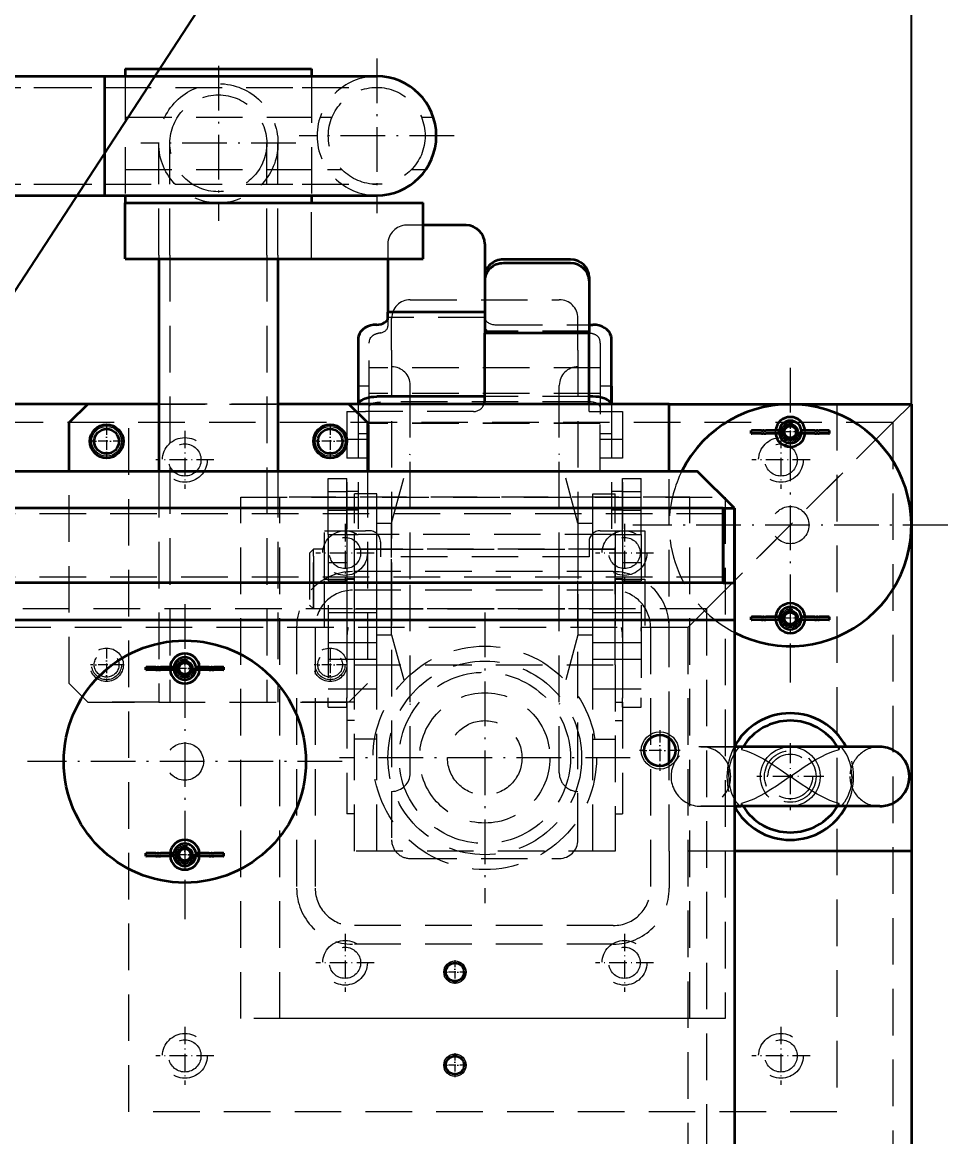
# Model space of a CAD drawing. Header units: millimetres. Extents: x -10155 to 20189, y -25550 to -22580.
# Drawn here: x -8854.9 to -8606.5, y -23216.7 to -22917.5 of the extents above; entities that cross this region are included whole.
import ezdxf

# ---------------------------------------------------------------- set-up
doc = ezdxf.new("R2010")
doc.units = ezdxf.units.MM
for name, pattern in [('CENTER-HOKUTO', [23, 20, -1, 1, -1]), ('DASHDOT', [18.5, 12, -3, 0.5, -3]), ('DASHSPACE', [30, 12, -18]), ('HIDDEN-HOKUTO', [3.8, 2.5, -1.3])]:
    doc.linetypes.add(name, pattern=pattern)
doc.layers.add('AM_7', color=2, linetype='CENTER-HOKUTO', lineweight=30)
doc.layers.add('AM_HID', color=1, linetype='HIDDEN-HOKUTO', lineweight=25)
doc.layers.add('word_dim', color=253, linetype='Continuous')
doc.styles.get("Standard").update_dxf_attribs({"font": 'romans.shx', "bigfont": 'bigfont.shx'})
doc.dimstyles.new('RS-1-5', dxfattribs={"dimscale": 5, "dimtxt": 3.5, "dimasz": 3, "dimexe": 1, "dimexo": 0, "dimgap": 1, "dimtad": 3, "dimdsep": 46, "dimtxsty": 'Standard', "dimblk1": 'OPEN', "dimblk2": 'OPEN', "dimsah": 1, "dimcen": 0, "dimclrd": 256, "dimclre": 256, "dimclrt": 3, "dimadec": 0, "dimazin": 0, "dimtfac": 1, "dimtmove": 0, "dimatfit": 3, "dimldrblk": 'OPEN', "dimfxl": 0, "dimtolj": 1, "dimtzin": 0, "dimarcsym": 0})

# ---------------------------------------------------------------- blocks, each defined once
blk = doc.blocks.new('_Open')
at = {"color": 0, "lineweight": -2}
for p, q in [((-1, 0.1667), (0, 0)), ((-1, -0.1667), (0, 0)), ((0, 0), (-1, 0))]:
    blk.add_line(p, q, dxfattribs=at)
blk = doc.blocks.new('*D754')
at = {"layer": 'DEFPOINTS', "color": 0, "ltscale": 2}
for p in [(-8616.25, -22750.69), (-9696.25, -23547.81), (-8616.25, -23589.18)]:
    blk.add_point(p, dxfattribs=at)
at = {"layer": 'word_dim', "lineweight": -2, "ltscale": 2}
for p, q in [((-9696.25, -23547.81), (-9696.25, -22745.69)), ((-8616.25, -23589.18), (-8616.25, -22745.69)), ((-9681.25, -22750.69), (-8631.25, -22750.69))]:
    blk.add_line(p, q, dxfattribs=at)
at = {"layer": 'word_dim', "lineweight": -2, "ltscale": 2, "xscale": 15, "yscale": 15, "zscale": 15, "rotation": 180}
blk.add_blockref('_Open', (-9696.25, -22750.69), dxfattribs=at)
at = {"layer": 'word_dim', "lineweight": -2, "ltscale": 2, "xscale": 15, "yscale": 15, "zscale": 15}
blk.add_blockref('_Open', (-8616.25, -22750.69), dxfattribs=at)
at = {"layer": 'word_dim', "color": 3, "ltscale": 2, "insert": (-9156.25, -22736.94), "char_height": 17.5, "attachment_point": 5}
blk.add_mtext('\\A1;1080', dxfattribs=at)
blk = doc.blocks.new('aa1')
for p, q in [((0, 0), (-1, 0)), ((-0.4, 0.0667), (0, 0)), ((-0.4, -0.0667), (0, 0))]:
    blk.add_line(p, q)
blk = doc.blocks.new('aa2')
blk.add_circle((0, 0), 1)
blk = doc.blocks.new('*D768')
at = {"layer": 'DEFPOINTS', "color": 0, "linetype": 'Continuous', "ltscale": 2}
for p in [(-8745.48, -22818.67), (-8745.48, -22818.67), (-8946.47, -23127.17)]:
    blk.add_point(p, dxfattribs=at)
at = {"layer": 'word_dim', "linetype": 'Continuous', "lineweight": -2, "ltscale": 2}
blk.add_line((-8926, -23095.75), (-8765.95, -22850.09), dxfattribs=at)
at = {"layer": 'word_dim', "linetype": 'Continuous', "lineweight": -2, "ltscale": 2, "xscale": 37.5, "yscale": 37.5, "zscale": 37.5}
for name, p, rotation in [('aa2', (-8745.48, -22818.67), 56.91535859627189), ('aa1', (-8946.47, -23127.17), 236.9153585962719)]:
    blk.add_blockref(name, p, dxfattribs=dict(at, rotation=rotation))
at = {"layer": 'word_dim', "color": 3, "linetype": 'Continuous', "ltscale": 2, "insert": (-8845.98, -22972.92), "char_height": 0.000005, "attachment_point": 5, "rotation": 56.9154}
blk.add_mtext('\\A1;368.2', dxfattribs=at)

msp = doc.modelspace()

# ---------------------------------------------------------------- linework, layer by layer
at = {"color": 7, "lineweight": 35}
for p, q in [((-9532.748, -22932.004), (-8832.748, -22932.004)), ((-9459.748, -22932.004), (-8779.748, -22932.004)), ((-8832.748, -22964.004), (-8832.748, -22932.004)), ((-8827.248, -22930.004), (-8777.248, -22930.004)), ((-8779.748, -22932.004), (-8759.748, -22932.004)), ((-9532.748, -22964.004), (-8832.748, -22964.004)), ((-9459.748, -22964.004), (-8779.748, -22964.004)), ((-8779.748, -22964.004), (-8759.748, -22964.004)), ((-8827.248, -22966.004), (-8747.248, -22966.004)), ((-8827.248, -22981.004), (-8747.248, -22981.004)), ((-8818.248, -22981.004), (-8818.248, -23038.004)), ((-8786.248, -22981.004), (-8786.248, -23038.004)), ((-8730.746, -22995.348), (-8756.746, -22995.348)), ((-8702.746, -23001.004), (-8730.746, -23001.004)), ((-8730.746, -23018.004), (-8759.746, -23018.004)), ((-8837.248, -23020.004), (-8861.248, -23020.004)), ((-8681.248, -23020.004), (-8767.248, -23020.004)), ((-8681.248, -23020.004), (-8648.758, -23020.004)), ((-8648.737, -23020.004), (-8616.248, -23020.004)), ((-8616.248, -23020.004), (-8616.248, -23140.004)), ((-9315.748, -23038.004), (-8673.748, -23038.004)), ((-8666.748, -23048.004), (-9315.748, -23048.004)), ((-8663.748, -23048.004), (-8663.748, -23078.004)), ((-8666.748, -23068.004), (-9315.748, -23068.004)), ((-8663.748, -23078.004), (-9315.748, -23078.004)), ((-8663.748, -23078.004), (-8663.748, -23345.504)), ((-8624.748, -23112.004), (-8663.748, -23112.004)), ((-8624.748, -23128.004), (-8663.748, -23128.004)), ((-8616.248, -23140.004), (-8663.748, -23140.004)), ((-8616.248, -23140.004), (-8616.248, -23725.004))]:
    msp.add_line(p, q, dxfattribs=at)
at = {"color": 7, "lineweight": 35, "ltscale": 0.049997}
for p, q in [((-8827.248, -22930.004), (-8827.248, -22932.004)), ((-8777.248, -22930.004), (-8777.248, -22932.004))]:
    msp.add_line(p, q, dxfattribs=at)
at = {"color": 7, "lineweight": 35, "ltscale": 0.050003}
for p, q in [((-8827.248, -22964.004), (-8827.248, -22966.004)), ((-8777.248, -22964.004), (-8777.248, -22966.004))]:
    msp.add_line(p, q, dxfattribs=at)
at = {"color": 7, "lineweight": 35, "ltscale": 0.375}
for p, q in [((-8827.248, -22981.004), (-8827.248, -22966.004)), ((-8747.248, -22981.004), (-8747.248, -22966.004))]:
    msp.add_line(p, q, dxfattribs=at)
at = {"color": 7, "lineweight": 35, "ltscale": 0.287555}
msp.add_line((-8735.746, -22972.004), (-8747.248, -22972.004), dxfattribs=at)
at = {"color": 7, "lineweight": 35, "ltscale": 0.221594}
msp.add_line((-8730.746, -22977.004), (-8730.746, -22985.868), dxfattribs=at)
at = {"color": 7, "lineweight": 35, "ltscale": 0.358617}
msp.add_line((-8756.746, -22981.004), (-8756.746, -22995.348), dxfattribs=at)
at = {"color": 7, "lineweight": 35, "ltscale": 0.45}
for p, q in [((-8707.746, -22981.184), (-8725.746, -22981.184)), ((-8707.746, -22982.21), (-8725.746, -22982.21)), ((-8730.746, -23019.004), (-8730.746, -23001.004))]:
    msp.add_line(p, q, dxfattribs=at)
at = {"color": 7, "lineweight": 35, "ltscale": 0.025652}
for p, q in [((-8730.746, -22985.882), (-8730.746, -22986.908)), ((-8702.746, -22985.882), (-8702.746, -22986.908))]:
    msp.add_line(p, q, dxfattribs=at)
at = {"color": 7, "lineweight": 35, "ltscale": 0.352383}
for p, q in [((-8730.746, -22986.908), (-8730.746, -23001.004)), ((-8702.746, -22986.908), (-8702.746, -23001.004))]:
    msp.add_line(p, q, dxfattribs=at)
at = {"color": 7, "lineweight": 35, "ltscale": 0.036092}
msp.add_line((-8756.746, -22996.792), (-8756.746, -22995.348), dxfattribs=at)
at = {"color": 7, "lineweight": 35, "ltscale": 0.025}
for p, q in [((-8702.746, -22998.72), (-8701.746, -22998.72)), ((-8701.746, -23018.004), (-8702.746, -23018.004))]:
    msp.add_line(p, q, dxfattribs=at)
at = {"color": 7, "lineweight": 35, "ltscale": 0.434293}
for p, q in [((-8764.746, -23002.632), (-8764.746, -23020.004)), ((-8696.746, -23020.004), (-8696.746, -23002.632))]:
    msp.add_line(p, q, dxfattribs=at)
at = {"color": 7, "lineweight": 35, "ltscale": 0.474998}
msp.add_line((-8702.746, -23020.004), (-8702.746, -23001.004), dxfattribs=at)
at = {"color": 7, "lineweight": 35, "ltscale": 0.118951}
msp.add_line((-8696.746, -23015.246), (-8696.746, -23020.004), dxfattribs=at)
at = {"color": 7, "lineweight": 35, "ltscale": 0.176777}
for p, q in [((-8837.248, -23020.004), (-8842.248, -23025.004)), ((-8767.248, -23020.004), (-8762.248, -23025.004))]:
    msp.add_line(p, q, dxfattribs=at)
at = {"color": 7, "lineweight": 35, "ltscale": 0.475}
for p, q in [((-8818.248, -23020.004), (-8837.248, -23020.004)), ((-8767.248, -23020.004), (-8786.248, -23020.004))]:
    msp.add_line(p, q, dxfattribs=at)
at = {"color": 7, "lineweight": 35, "ltscale": 0.449995}
msp.add_line((-8681.248, -23038.004), (-8681.248, -23020.004), dxfattribs=at)
at = {"color": 7, "lineweight": 35, "ltscale": 0.324995}
for p, q in [((-8842.248, -23038.004), (-8842.248, -23025.004)), ((-8762.248, -23025.004), (-8762.248, -23038.004)), ((-8762.248, -23025.004), (-8762.248, -23038.004))]:
    msp.add_line(p, q, dxfattribs=at)
at = {"color": 7, "lineweight": 35, "ltscale": 0.003857}
for p, q in [((-8659.248, -23027.104), (-8659.093, -23027.104)), ((-8659.248, -23027.904), (-8659.093, -23027.904)), ((-8659.248, -23077.104), (-8659.093, -23077.104)), ((-8659.248, -23077.904), (-8659.093, -23077.904)), ((-8821.748, -23090.604), (-8821.593, -23090.604)), ((-8821.748, -23091.404), (-8821.593, -23091.404)), ((-8821.748, -23140.604), (-8821.593, -23140.604)), ((-8821.748, -23141.404), (-8821.593, -23141.404))]:
    msp.add_line(p, q, dxfattribs=at)
at = {"color": 7, "lineweight": 35, "ltscale": 0.020001}
for p, q in [((-8659.248, -23027.904), (-8659.248, -23027.104)), ((-8651.748, -23027.904), (-8651.748, -23027.104)), ((-8645.748, -23027.904), (-8645.748, -23027.104)), ((-8638.248, -23027.904), (-8638.248, -23027.104)), ((-8659.248, -23077.904), (-8659.248, -23077.104)), ((-8651.748, -23077.904), (-8651.748, -23077.104)), ((-8645.748, -23077.904), (-8645.748, -23077.104)), ((-8638.248, -23077.904), (-8638.248, -23077.104))]:
    msp.add_line(p, q, dxfattribs=at)
at = {"color": 7, "lineweight": 35, "ltscale": 0.064807}
for p, q in [((-8656.501, -23027.104), (-8659.093, -23027.104)), ((-8656.501, -23027.904), (-8659.093, -23027.904)), ((-8656.501, -23077.104), (-8659.093, -23077.104)), ((-8656.501, -23077.904), (-8659.093, -23077.904)), ((-8819.001, -23090.604), (-8821.593, -23090.604)), ((-8819.001, -23091.404), (-8821.593, -23091.404)), ((-8819.001, -23140.604), (-8821.593, -23140.604)), ((-8819.001, -23141.404), (-8821.593, -23141.404))]:
    msp.add_line(p, q, dxfattribs=at)
at = {"color": 7, "lineweight": 35, "ltscale": 0.009705}
for p, q in [((-8656.501, -23027.104), (-8656.113, -23027.104)), ((-8656.501, -23027.904), (-8656.113, -23027.904)), ((-8656.501, -23077.104), (-8656.113, -23077.104)), ((-8656.501, -23077.904), (-8656.113, -23077.904)), ((-8819.001, -23090.604), (-8818.613, -23090.604)), ((-8819.001, -23091.404), (-8818.613, -23091.404)), ((-8819.001, -23140.604), (-8818.613, -23140.604)), ((-8819.001, -23141.404), (-8818.613, -23141.404))]:
    msp.add_line(p, q, dxfattribs=at)
at = {"color": 7, "lineweight": 35, "ltscale": 0.007141}
for p, q in [((-8655.827, -23027.104), (-8656.113, -23027.104)), ((-8641.382, -23027.104), (-8641.668, -23027.104)), ((-8655.827, -23027.904), (-8656.113, -23027.904)), ((-8641.382, -23027.904), (-8641.668, -23027.904)), ((-8655.827, -23077.104), (-8656.113, -23077.104)), ((-8655.827, -23077.904), (-8656.113, -23077.904)), ((-8641.382, -23077.104), (-8641.668, -23077.104)), ((-8641.382, -23077.904), (-8641.668, -23077.904)), ((-8818.327, -23090.604), (-8818.613, -23090.604)), ((-8803.882, -23090.604), (-8804.168, -23090.604)), ((-8818.327, -23091.404), (-8818.613, -23091.404)), ((-8803.882, -23091.404), (-8804.168, -23091.404)), ((-8818.327, -23140.604), (-8818.613, -23140.604)), ((-8818.327, -23141.404), (-8818.613, -23141.404)), ((-8803.882, -23140.604), (-8804.168, -23140.604)), ((-8803.882, -23141.404), (-8804.168, -23141.404))]:
    msp.add_line(p, q, dxfattribs=at)
at = {"color": 7, "lineweight": 35, "ltscale": 0.013342}
for p, q in [((-8655.827, -23027.104), (-8655.293, -23027.104)), ((-8655.827, -23027.904), (-8655.293, -23027.904)), ((-8655.827, -23077.104), (-8655.293, -23077.104)), ((-8655.827, -23077.904), (-8655.293, -23077.904)), ((-8818.327, -23090.604), (-8817.793, -23090.604)), ((-8818.327, -23091.404), (-8817.793, -23091.404)), ((-8818.327, -23140.604), (-8817.793, -23140.604)), ((-8818.327, -23141.404), (-8817.793, -23141.404))]:
    msp.add_line(p, q, dxfattribs=at)
at = {"color": 7, "lineweight": 35, "ltscale": 0.088647}
for p, q in [((-8651.748, -23027.104), (-8655.293, -23027.104)), ((-8651.748, -23027.904), (-8655.293, -23027.904)), ((-8651.748, -23077.104), (-8655.293, -23077.104)), ((-8651.748, -23077.904), (-8655.293, -23077.904)), ((-8814.248, -23090.604), (-8817.793, -23090.604)), ((-8814.248, -23091.404), (-8817.793, -23091.404)), ((-8814.248, -23140.604), (-8817.793, -23140.604)), ((-8814.248, -23141.404), (-8817.793, -23141.404))]:
    msp.add_line(p, q, dxfattribs=at)
at = {"color": 7, "lineweight": 35, "ltscale": 0.000671387}
for p, q in [((-8651.721, -23027.104), (-8651.748, -23027.104)), ((-8645.748, -23027.104), (-8645.774, -23027.104)), ((-8651.721, -23027.904), (-8651.748, -23027.904)), ((-8645.748, -23027.904), (-8645.774, -23027.904)), ((-8651.721, -23077.904), (-8651.748, -23077.904)), ((-8645.748, -23077.104), (-8645.774, -23077.104)), ((-8645.748, -23077.904), (-8645.774, -23077.904)), ((-8814.221, -23090.604), (-8814.248, -23090.604)), ((-8808.248, -23090.604), (-8808.274, -23090.604)), ((-8814.221, -23091.404), (-8814.248, -23091.404)), ((-8808.248, -23091.404), (-8808.274, -23091.404)), ((-8814.221, -23140.604), (-8814.248, -23140.604)), ((-8814.221, -23141.404), (-8814.248, -23141.404)), ((-8808.248, -23140.604), (-8808.274, -23140.604)), ((-8808.248, -23141.404), (-8808.274, -23141.404))]:
    msp.add_line(p, q, dxfattribs=at)
at = {"color": 7, "lineweight": 35, "ltscale": 0.088654}
for p, q in [((-8642.201, -23027.104), (-8645.748, -23027.104)), ((-8642.201, -23027.904), (-8645.748, -23027.904)), ((-8642.201, -23077.104), (-8645.748, -23077.104)), ((-8642.201, -23077.904), (-8645.748, -23077.904)), ((-8804.701, -23090.604), (-8808.248, -23090.604)), ((-8804.701, -23091.404), (-8808.248, -23091.404)), ((-8804.701, -23140.604), (-8808.248, -23140.604)), ((-8804.701, -23141.404), (-8808.248, -23141.404))]:
    msp.add_line(p, q, dxfattribs=at)
at = {"color": 7, "lineweight": 35, "ltscale": 0.013336}
for p, q in [((-8642.201, -23027.104), (-8641.668, -23027.104)), ((-8642.201, -23027.904), (-8641.668, -23027.904)), ((-8642.201, -23077.104), (-8641.668, -23077.104)), ((-8642.201, -23077.904), (-8641.668, -23077.904)), ((-8804.701, -23090.604), (-8804.168, -23090.604)), ((-8804.701, -23091.404), (-8804.168, -23091.404)), ((-8804.701, -23140.604), (-8804.168, -23140.604)), ((-8804.701, -23141.404), (-8804.168, -23141.404))]:
    msp.add_line(p, q, dxfattribs=at)
at = {"color": 7, "lineweight": 35, "ltscale": 0.009717}
for p, q in [((-8641.382, -23027.104), (-8640.994, -23027.104)), ((-8641.382, -23027.904), (-8640.994, -23027.904)), ((-8641.382, -23077.104), (-8640.994, -23077.104)), ((-8641.382, -23077.904), (-8640.994, -23077.904)), ((-8803.882, -23090.604), (-8803.494, -23090.604)), ((-8803.882, -23091.404), (-8803.494, -23091.404)), ((-8803.882, -23140.604), (-8803.494, -23140.604)), ((-8803.882, -23141.404), (-8803.494, -23141.404))]:
    msp.add_line(p, q, dxfattribs=at)
at = {"color": 7, "lineweight": 35, "ltscale": 0.064801}
for p, q in [((-8638.402, -23027.104), (-8640.994, -23027.104)), ((-8638.402, -23027.904), (-8640.994, -23027.904)), ((-8638.402, -23077.104), (-8640.994, -23077.104)), ((-8638.402, -23077.904), (-8640.994, -23077.904)), ((-8800.902, -23090.604), (-8803.494, -23090.604)), ((-8800.902, -23091.404), (-8803.494, -23091.404)), ((-8800.902, -23140.604), (-8803.494, -23140.604)), ((-8800.902, -23141.404), (-8803.494, -23141.404))]:
    msp.add_line(p, q, dxfattribs=at)
at = {"color": 7, "lineweight": 35, "ltscale": 0.003851}
for p, q in [((-8638.402, -23027.104), (-8638.248, -23027.104)), ((-8638.402, -23027.904), (-8638.248, -23027.904)), ((-8638.402, -23077.104), (-8638.248, -23077.104)), ((-8638.402, -23077.904), (-8638.248, -23077.904)), ((-8800.902, -23090.604), (-8800.748, -23090.604)), ((-8800.902, -23091.404), (-8800.748, -23091.404)), ((-8800.902, -23140.604), (-8800.748, -23140.604)), ((-8800.902, -23141.404), (-8800.748, -23141.404))]:
    msp.add_line(p, q, dxfattribs=at)
at = {"color": 7, "lineweight": 35, "ltscale": 0.353553}
msp.add_line((-8663.748, -23048.004), (-8673.748, -23038.004), dxfattribs=at)
at = {"color": 7, "lineweight": 35, "ltscale": 0.075}
for p, q in [((-8666.748, -23048.004), (-8666.748, -23051.004)), ((-8666.748, -23048.004), (-8663.748, -23048.004)), ((-8666.748, -23051.004), (-8666.748, -23048.004)), ((-8663.748, -23051.004), (-8663.748, -23048.004)), ((-8666.748, -23065.004), (-8666.748, -23068.004)), ((-8666.748, -23068.004), (-8666.748, -23065.004)), ((-8663.748, -23068.004), (-8663.748, -23065.004)), ((-8666.748, -23068.004), (-8663.748, -23068.004))]:
    msp.add_line(p, q, dxfattribs=at)
at = {"color": 7, "lineweight": 35, "ltscale": 0.35}
for p, q in [((-8666.748, -23051.004), (-8666.748, -23065.004)), ((-8666.748, -23065.004), (-8666.748, -23051.004)), ((-8663.748, -23065.004), (-8663.748, -23051.004))]:
    msp.add_line(p, q, dxfattribs=at)
at = {"color": 7, "lineweight": 35, "ltscale": 0.02}
for p, q in [((-8821.748, -23091.404), (-8821.748, -23090.604)), ((-8814.248, -23091.404), (-8814.248, -23090.604)), ((-8808.248, -23091.404), (-8808.248, -23090.604)), ((-8800.748, -23091.404), (-8800.748, -23090.604)), ((-8821.748, -23141.404), (-8821.748, -23140.604)), ((-8814.248, -23141.404), (-8814.248, -23140.604)), ((-8808.248, -23141.404), (-8808.248, -23140.604)), ((-8800.748, -23141.404), (-8800.748, -23140.604))]:
    msp.add_line(p, q, dxfattribs=at)
at = {"color": 7, "lineweight": 35, "ltscale": 0.167996}
msp.add_line((-8681.248, -23116.364), (-8681.248, -23109.644), dxfattribs=at)
at = {"color": 7, "lineweight": 35, "ltscale": 0.042249}
msp.add_line((-8663.748, -23128.004), (-8662.058, -23128.004), dxfattribs=at)
at = {"color": 7, "lineweight": 35, "ltscale": 0.267236}
msp.add_line((-8624.748, -23128.004), (-8635.437, -23128.004), dxfattribs=at)
at = {"color": 7, "lineweight": 35}
for points in [[(-8764.695, -23020.004), (-8764.553, -23019.695), (-8764.322, -23019.396), (-8764.057, -23019.155), (-8763.736, -23018.931), (-8763.345, -23018.717), (-8762.905, -23018.528), (-8761.933, -23018.239), (-8761.248, -23018.112), (-8760.535, -23018.033), (-8759.746, -23018.004)], [(-8696.796, -23020.004), (-8696.938, -23019.695), (-8697.169, -23019.396), (-8697.434, -23019.155), (-8697.755, -23018.931), (-8698.146, -23018.717), (-8698.586, -23018.528), (-8699.559, -23018.239), (-8700.243, -23018.112), (-8700.957, -23018.033), (-8701.746, -23018.004)]]:
    msp.add_lwpolyline(points, dxfattribs=at)
for centre, radius in [((-8832.248, -23030.004), 4.5), ((-8832.248, -23030.004), 3.323), ((-8772.248, -23030.004), 4.5), ((-8772.248, -23030.004), 3.323), ((-8648.748, -23027.504), 2), ((-8648.748, -23027.504), 1.8), ((-8648.748, -23027.504), 1.6), ((-8648.748, -23077.504), 2), ((-8648.748, -23077.504), 1.8), ((-8648.748, -23077.504), 1.6), ((-8811.248, -23116.004), 32.5), ((-8811.248, -23091.004), 2), ((-8811.248, -23091.004), 1.8), ((-8811.248, -23091.004), 1.6), ((-8683.748, -23113.004), 4.188), ((-8811.248, -23141.004), 2), ((-8811.248, -23141.004), 1.8), ((-8811.248, -23141.004), 1.6), ((-8738.748, -23172.504), 2.458), ((-8738.748, -23197.504), 2.458)]:
    msp.add_circle(centre, radius, dxfattribs=at)
at = {"color": 7, "lineweight": 13}
for centre, radius in [((-8832.248, -23030.004), 4), ((-8772.248, -23030.004), 4), ((-8683.748, -23113.004), 5), ((-8738.748, -23172.504), 3), ((-8738.748, -23197.504), 3)]:
    msp.add_circle(centre, radius, dxfattribs=at)
at = {"color": 7, "linetype": 'DASHSPACE', "lineweight": 13}
for centre, radius in [((-8648.748, -23027.504), 2), ((-8648.748, -23077.504), 2), ((-8832.248, -23090.004), 4), ((-8772.248, -23090.004), 4), ((-8811.248, -23091.004), 2), ((-8648.748, -23120.004), 8), ((-8811.248, -23141.004), 2)]:
    msp.add_circle(centre, radius, dxfattribs=at)
at = {"color": 7, "lineweight": 35}
for centre, radius, start, end in [((-8759.748, -22948.004), 16, 270, 90), ((-8735.746, -22977.004), 5, 0, 90), ((-8761.422, -23002.594), 3.323, 165.90472, 180.66433), ((-8700.069, -23002.594), 3.323, 359.33566, 14.09528), ((-8733.746, -23019.004), 3, 340.52979, 0), ((-8648.748, -23052.504), 32.5, 242.51342, 153.50245), ((-8648.748, -23027.504), 4, 5.73917, 174.26083), ((-8648.748, -23027.504), 3, 7.66226, 172.33775), ((-8648.748, -23027.504), 4, 185.73917, 354.26083), ((-8648.748, -23027.504), 3, 187.66225, 352.33774), ((-8648.748, -23077.504), 4, 5.73917, 174.26083), ((-8648.748, -23077.504), 3, 7.66226, 172.33775), ((-8648.748, -23077.504), 4, 185.73917, 354.26083), ((-8648.748, -23077.504), 3, 187.66225, 352.33774), ((-8811.248, -23091.004), 4, 5.73917, 174.26083), ((-8811.248, -23091.004), 3, 7.66226, 172.33775), ((-8811.248, -23091.004), 4, 185.73917, 354.26083), ((-8811.248, -23091.004), 3, 187.66225, 352.33774), ((-8648.748, -23120.004), 17, 28.07252, 151.92805), ((-8648.748, -23120.004), 15, 32.23096, 147.76904), ((-8624.748, -23120.004), 8, 86.08696, 90), ((-8624.748, -23120.004), 8, 0, 86.08696), ((-8624.748, -23120.004), 8, 273.91305, 0), ((-8648.748, -23120.004), 17, 208.07248, 331.92765), ((-8648.748, -23120.004), 15, 212.23095, 327.76905), ((-8624.748, -23120.004), 8, 270, 273.91305), ((-8811.248, -23141.004), 4, 5.73917, 174.26083), ((-8811.248, -23141.004), 3, 7.66226, 172.33775), ((-8811.248, -23141.004), 4, 185.73917, 354.26083), ((-8811.248, -23141.004), 3, 187.66225, 352.33774)]:
    msp.add_arc(centre, radius, start, end, dxfattribs=at)
for centre, major_axis, ratio, start_param, end_param in [((-8725.746, -22985.882), (-5, 0), 0.9396926, 4.7123888, 6.2831852), ((-8725.746, -22986.908), (-5, 0), 0.9396926, 4.7123888, 6.2831852), ((-8707.746, -22985.882), (-5, 0), 0.9396926, 3.1415925, 4.7123888), ((-8707.746, -22986.908), (5, 0), 0.9396926, 6.2831852, 7.8539815), ((-8759.746, -22996.792), (-3, 0), 0.6427876, 1.5707964, 3.1415927), ((-8759.746, -23002.55), (-5, 0), 0.7660444, 4.7123889, 6.0818273), ((-8701.746, -23002.55), (5, 0), 0.7660444, 0.2013578, 1.5707963)]:
    msp.add_ellipse(centre, major_axis=major_axis, ratio=ratio, start_param=start_param, end_param=end_param, dxfattribs=at)
at = {"layer": 'AM_7', "color": 2, "linetype": 'DASHDOT', "lineweight": 13}
for p, q in [((-8759.748, -22927.204), (-8759.748, -22968.804)), ((-8802.248, -22929.204), (-8802.248, -22970.804)), ((-8781.447, -22950.004), (-8823.047, -22950.004)), ((-8738.947, -22948.004), (-8780.547, -22948.004)), ((-8648.748, -23010.254), (-8648.748, -23094.754)), ((-8606.498, -23052.504), (-8690.998, -23052.504)), ((-8811.248, -23073.754), (-8811.248, -23158.254)), ((-8730.746, -23076.004), (-8730.746, -23154.004)), ((-8768.998, -23116.004), (-8853.498, -23116.004)), ((-8691.746, -23115.004), (-8769.746, -23115.004))]:
    msp.add_line(p, q, dxfattribs=at)
at = {"layer": 'AM_7', "color": 2, "linetype": 'DASHDOT', "lineweight": 13, "ltscale": 0.216028}
for p, q in [((-8832.248, -23025.683), (-8832.248, -23034.324)), ((-8772.248, -23025.683), (-8772.248, -23034.324)), ((-8827.927, -23030.004), (-8836.568, -23030.004)), ((-8767.927, -23030.004), (-8776.568, -23030.004)), ((-8832.248, -23085.683), (-8832.248, -23094.324)), ((-8772.248, -23085.683), (-8772.248, -23094.324)), ((-8827.927, -23090.004), (-8836.568, -23090.004)), ((-8767.927, -23090.004), (-8776.568, -23090.004))]:
    msp.add_line(p, q, dxfattribs=at)
at = {"layer": 'AM_7', "color": 2, "linetype": 'DASHDOT', "lineweight": 13, "ltscale": 0.389999}
for p, q in [((-8811.248, -23027.204), (-8811.248, -23042.804)), ((-8651.248, -23027.204), (-8651.248, -23042.804)), ((-8768.246, -23052.204), (-8768.246, -23067.804)), ((-8693.246, -23052.204), (-8693.246, -23067.804)), ((-8768.246, -23162.204), (-8768.246, -23177.804)), ((-8693.246, -23162.204), (-8693.246, -23177.804)), ((-8811.248, -23187.204), (-8811.248, -23202.804)), ((-8651.248, -23187.204), (-8651.248, -23202.804))]:
    msp.add_line(p, q, dxfattribs=at)
at = {"layer": 'AM_7', "color": 2, "linetype": 'DASHDOT', "lineweight": 13, "ltscale": 0.105365}
for p, q in [((-8646.64, -23027.504), (-8650.855, -23027.504)), ((-8648.748, -23025.397), (-8648.748, -23029.611)), ((-8648.748, -23075.397), (-8648.748, -23079.611)), ((-8646.64, -23077.504), (-8650.855, -23077.504)), ((-8811.248, -23088.897), (-8811.248, -23093.111)), ((-8809.14, -23091.004), (-8813.355, -23091.004)), ((-8809.14, -23141.004), (-8813.355, -23141.004)), ((-8811.248, -23138.897), (-8811.248, -23143.111))]:
    msp.add_line(p, q, dxfattribs=at)
at = {"layer": 'AM_7', "color": 2, "linetype": 'DASHDOT', "lineweight": 13, "ltscale": 0.389996}
for p, q in [((-8803.447, -23035.004), (-8819.047, -23035.004)), ((-8643.447, -23035.004), (-8659.047, -23035.004)), ((-8760.446, -23060.004), (-8776.046, -23060.004)), ((-8685.446, -23060.004), (-8701.046, -23060.004)), ((-8760.446, -23170.004), (-8776.046, -23170.004)), ((-8685.446, -23170.004), (-8701.046, -23170.004)), ((-8803.447, -23195.004), (-8819.047, -23195.004)), ((-8643.447, -23195.004), (-8659.047, -23195.004))]:
    msp.add_line(p, q, dxfattribs=at)
at = {"layer": 'AM_7', "color": 2, "linetype": 'DASHDOT', "lineweight": 13, "ltscale": 0.195}
for p, q in [((-8811.248, -23087.104), (-8811.248, -23094.904)), ((-8811.248, -23137.104), (-8811.248, -23144.904))]:
    msp.add_line(p, q, dxfattribs=at)
at = {"layer": 'AM_7', "color": 2, "linetype": 'DASHDOT', "lineweight": 13, "ltscale": 0.194995}
for p, q in [((-8807.348, -23091.004), (-8815.147, -23091.004)), ((-8807.348, -23141.004), (-8815.147, -23141.004))]:
    msp.add_line(p, q, dxfattribs=at)
at = {"layer": 'AM_7', "color": 2, "linetype": 'DASHDOT', "lineweight": 13, "ltscale": 0.27222}
msp.add_line((-8683.748, -23107.559), (-8683.748, -23118.448), dxfattribs=at)
at = {"layer": 'AM_7', "color": 2, "linetype": 'DASHDOT', "lineweight": 13, "ltscale": 0.449638}
msp.add_line((-8648.748, -23111.011), (-8648.748, -23128.997), dxfattribs=at)
at = {"layer": 'AM_7', "color": 2, "linetype": 'DASHDOT', "lineweight": 13, "ltscale": 0.272217}
msp.add_line((-8678.303, -23113.004), (-8689.192, -23113.004), dxfattribs=at)
at = {"layer": 'AM_7', "color": 2, "linetype": 'DASHDOT', "lineweight": 13, "ltscale": 0.449634}
msp.add_line((-8639.755, -23120.004), (-8657.74, -23120.004), dxfattribs=at)
at = {"layer": 'AM_7', "color": 2, "linetype": 'DASHDOT', "lineweight": 13, "ltscale": 0.159802}
for p, q in [((-8738.748, -23169.308), (-8738.748, -23175.7)), ((-8735.551, -23172.504), (-8741.943, -23172.504)), ((-8738.748, -23194.308), (-8738.748, -23200.7)), ((-8735.551, -23197.504), (-8741.943, -23197.504))]:
    msp.add_line(p, q, dxfattribs=at)
at = {"layer": 'AM_HID', "color": 1, "lineweight": 13, "ltscale": 5}
for p, q in [((-8827.248, -22932.004), (-8827.248, -22964.004)), ((-8777.248, -22932.004), (-8777.248, -22964.004)), ((-9532.748, -22935.004), (-8832.748, -22935.004)), ((-9459.748, -22935.004), (-8779.748, -22935.004)), ((-8779.748, -22935.004), (-8759.748, -22935.004)), ((-8827.248, -22943.004), (-8777.248, -22943.004)), ((-8774.946, -22943.004), (-8771.748, -22943.004)), ((-8747.748, -22943.004), (-8744.549, -22943.004)), ((-8818.248, -22980.004), (-8818.248, -22950.004)), ((-8815.248, -22980.004), (-8815.248, -22950.004)), ((-8789.248, -22980.004), (-8789.248, -22950.004)), ((-8786.248, -22980.004), (-8786.248, -22950.004)), ((-8827.248, -22957.004), (-8777.248, -22957.004)), ((-8772.976, -22957.004), (-8769.128, -22957.004)), ((-8750.367, -22957.004), (-8746.519, -22957.004)), ((-9532.748, -22961.004), (-8832.748, -22961.004)), ((-9459.748, -22961.004), (-8779.748, -22961.004)), ((-8779.748, -22961.004), (-8759.748, -22961.004)), ((-8827.248, -22966.004), (-8777.248, -22966.004)), ((-8777.248, -22981.004), (-8777.248, -22966.004)), ((-8747.248, -22972.004), (-8751.746, -22972.004)), ((-8756.746, -22977.004), (-8756.746, -22981.004)), ((-8818.248, -22980.004), (-8818.248, -22981.004)), ((-8815.248, -22980.004), (-8815.248, -23100.004)), ((-8789.248, -22980.004), (-8789.248, -23100.004)), ((-8786.248, -22980.004), (-8786.248, -22981.004)), ((-8730.746, -22985.868), (-8730.746, -22985.882)), ((-8750.746, -22992.004), (-8710.746, -22992.004)), ((-8730.746, -22996.747), (-8756.746, -22996.747)), ((-8756.746, -22996.792), (-8756.746, -22999.09)), ((-8755.746, -23000.193), (-8755.746, -22997.004)), ((-8705.746, -22997.662), (-8705.746, -22997.004)), ((-8705.746, -23005.573), (-8705.746, -22997.662)), ((-8755.746, -23005.573), (-8755.746, -23000.193)), ((-8702.746, -23000.475), (-8730.746, -23000.475)), ((-8727.746, -22998.72), (-8702.746, -22998.72)), ((-8761.746, -23020.802), (-8761.746, -23003.661)), ((-8702.746, -23001.018), (-8727.746, -23001.018)), ((-8699.746, -23003.661), (-8699.746, -23020.802)), ((-8755.746, -23005.573), (-8755.746, -23067.004)), ((-8705.746, -23005.573), (-8705.746, -23067.004)), ((-8699.746, -23010.246), (-8761.746, -23010.246)), ((-8761.746, -23025.246), (-8761.746, -23010.246)), ((-8699.746, -23010.246), (-8699.746, -23025.246)), ((-8761.746, -23015.246), (-8764.746, -23015.246)), ((-8761.746, -23015.246), (-8764.746, -23015.246)), ((-8764.746, -23015.246), (-8764.746, -23020.246)), ((-8750.746, -23020.596), (-8750.746, -23015.004)), ((-8710.746, -23015.184), (-8710.746, -23015.004)), ((-8710.746, -23021.37), (-8710.746, -23015.184)), ((-8696.746, -23015.246), (-8699.746, -23015.246)), ((-8696.746, -23015.246), (-8699.746, -23015.246)), ((-8699.746, -23017.197), (-8761.746, -23017.197)), ((-8702.746, -23018.004), (-8730.746, -23018.004)), ((-8842.248, -23025.004), (-8837.248, -23020.004)), ((-8837.248, -23020.004), (-8767.248, -23020.004)), ((-8826.248, -23210.004), (-8826.248, -23020.004)), ((-8826.248, -23210.004), (-8826.248, -23020.004)), ((-8786.248, -23020.004), (-8818.248, -23020.004)), ((-8762.248, -23025.004), (-8767.248, -23020.004)), ((-8764.746, -23020.004), (-8764.746, -23020.335)), ((-8761.746, -23020.246), (-8764.746, -23020.246)), ((-8761.746, -23020.246), (-8764.746, -23020.246)), ((-8764.746, -23020.335), (-8764.746, -23038.004)), ((-8761.746, -23038.004), (-8761.746, -23020.802)), ((-8702.746, -23019.403), (-8758.746, -23019.403)), ((-8750.746, -23021.37), (-8750.746, -23020.596)), ((-8750.746, -23067.004), (-8750.746, -23021.37)), ((-8710.746, -23067.004), (-8710.746, -23021.37)), ((-8702.746, -23022.004), (-8702.746, -23020.004)), ((-8696.746, -23020.246), (-8699.746, -23020.246)), ((-8696.746, -23020.246), (-8699.746, -23020.246)), ((-8699.746, -23038.004), (-8699.746, -23020.802)), ((-8696.746, -23020.335), (-8696.746, -23020.004)), ((-8696.746, -23020.004), (-8696.746, -23020.246)), ((-8696.746, -23020.335), (-8696.746, -23038.004)), ((-8648.758, -23020.004), (-8648.737, -23020.004)), ((-8636.248, -23020.004), (-8636.248, -23210.004)), ((-8636.248, -23020.004), (-8636.248, -23210.004)), ((-8616.248, -23020.004), (-8621.248, -23025.004)), ((-8616.248, -23020.004), (-8621.248, -23025.004)), ((-8767.746, -23022.004), (-8762.746, -23022.004)), ((-8767.746, -23022.004), (-8767.746, -23054.004)), ((-8764.746, -23022.004), (-8764.746, -23054.004)), ((-8733.746, -23022.004), (-8762.746, -23022.004)), ((-8702.746, -23022.004), (-8698.746, -23022.004)), ((-8698.746, -23022.004), (-8693.746, -23022.004)), ((-8696.746, -23022.004), (-8696.746, -23054.004)), ((-8693.746, -23022.004), (-8693.746, -23054.004)), ((-8621.248, -23025.004), (-9076.248, -23025.004)), ((-8842.248, -23095.004), (-8842.248, -23025.004)), ((-8699.746, -23025.126), (-8761.746, -23025.126)), ((-8699.746, -23025.246), (-8761.746, -23025.246)), ((-8621.248, -23025.004), (-8671.248, -23075.004)), ((-8671.248, -23075.004), (-8621.248, -23025.004)), ((-8652.748, -23027.904), (-8652.748, -23027.104)), ((-8644.748, -23027.904), (-8644.748, -23027.104)), ((-8621.248, -23025.004), (-8621.248, -23850.004)), ((-8764.746, -23029.504), (-8767.746, -23029.504)), ((-8761.746, -23028.004), (-8764.746, -23028.004)), ((-8761.746, -23029.504), (-8764.746, -23029.504)), ((-8696.746, -23028.004), (-8699.746, -23028.004)), ((-8696.746, -23029.504), (-8699.746, -23029.504)), ((-8693.746, -23029.504), (-8696.746, -23029.504)), ((-8755.746, -23052.004), (-8750.746, -23033.344)), ((-8705.746, -23052.004), (-8710.746, -23033.344)), ((-8764.746, -23034.504), (-8767.746, -23034.504)), ((-8761.746, -23034.504), (-8764.746, -23034.504)), ((-8696.746, -23034.504), (-8699.746, -23034.504)), ((-8693.746, -23034.504), (-8696.746, -23034.504)), ((-8842.248, -23095.004), (-8842.248, -23038.004)), ((-8818.248, -23038.004), (-8818.248, -23100.004)), ((-8786.248, -23038.004), (-8786.248, -23100.004)), ((-8762.248, -23038.004), (-8762.248, -23095.004)), ((-8762.248, -23038.004), (-8762.248, -23095.004)), ((-8681.248, -23109.644), (-8681.248, -23038.004)), ((-8772.746, -23045.004), (-8772.746, -23040.004)), ((-8772.746, -23040.004), (-8767.746, -23040.004)), ((-8767.746, -23045.004), (-8767.746, -23040.004)), ((-8693.746, -23045.004), (-8693.746, -23040.004)), ((-8693.746, -23040.004), (-8688.746, -23040.004)), ((-8688.746, -23045.004), (-8688.746, -23040.004)), ((-8796.246, -23185.004), (-8796.246, -23045.004)), ((-8796.246, -23045.004), (-8666.246, -23045.004)), ((-8675.746, -23045.004), (-8785.746, -23045.004)), ((-8785.746, -23185.004), (-8785.746, -23045.004)), ((-8772.746, -23043.504), (-8767.746, -23043.504)), ((-8772.746, -23055.004), (-8772.746, -23045.004)), ((-8764.746, -23043.504), (-8767.746, -23043.504)), ((-8767.746, -23055.004), (-8767.746, -23045.004)), ((-8765.746, -23090.004), (-8765.746, -23044.101)), ((-8759.746, -23044.101), (-8765.746, -23044.101)), ((-8759.746, -23090.004), (-8759.746, -23044.101)), ((-8701.746, -23090.004), (-8701.746, -23044.101)), ((-8701.746, -23044.101), (-8695.746, -23044.101)), ((-8693.746, -23043.504), (-8696.746, -23043.504)), ((-8695.746, -23090.004), (-8695.746, -23044.101)), ((-8693.746, -23043.504), (-8688.746, -23043.504)), ((-8693.746, -23055.004), (-8693.746, -23045.004)), ((-8688.746, -23055.004), (-8688.746, -23045.004)), ((-8675.746, -23185.004), (-8675.746, -23045.004)), ((-8666.246, -23045.004), (-8666.246, -23185.004)), ((-8772.746, -23048.504), (-8767.746, -23048.504)), ((-8764.746, -23048.504), (-8767.746, -23048.504)), ((-8693.746, -23048.504), (-8696.746, -23048.504)), ((-8693.746, -23048.504), (-8688.746, -23048.504)), ((-8666.748, -23049.504), (-9655.748, -23049.504)), ((-8773.746, -23067.004), (-8773.746, -23054.013)), ((-8773.746, -23054.013), (-8767.746, -23054.013)), ((-8767.746, -23054.004), (-8762.746, -23054.004)), ((-8765.746, -23067.004), (-8765.746, -23054.013)), ((-8761.746, -23054.004), (-8762.746, -23054.004)), ((-8759.746, -23053.84), (-8759.746, -23052.004)), ((-8759.746, -23052.004), (-8755.746, -23052.004)), ((-8759.746, -23082.004), (-8759.746, -23053.84)), ((-8755.746, -23052.611), (-8755.746, -23052.004)), ((-8755.746, -23053.84), (-8755.746, -23052.09)), ((-8755.746, -23059.812), (-8755.746, -23052.611)), ((-8755.746, -23074.195), (-8755.746, -23053.84)), ((-8705.746, -23052.004), (-8705.746, -23080.168)), ((-8705.746, -23052.004), (-8701.746, -23052.004)), ((-8705.746, -23053.84), (-8705.746, -23082.004)), ((-8701.746, -23053.84), (-8701.746, -23052.004)), ((-8701.746, -23082.004), (-8701.746, -23053.84)), ((-8699.746, -23054.004), (-8698.746, -23054.004)), ((-8698.746, -23054.004), (-8693.746, -23054.004)), ((-8695.746, -23054.013), (-8695.746, -23067.004)), ((-8693.746, -23054.013), (-8687.746, -23054.013)), ((-8687.746, -23054.013), (-8687.746, -23067.004)), ((-8772.746, -23055.004), (-8764.746, -23055.004)), ((-8772.746, -23055.004), (-8772.746, -23080.99)), ((-8767.746, -23055.004), (-8767.746, -23082.722)), ((-8696.746, -23055.004), (-8764.746, -23055.004)), ((-8758.746, -23057.004), (-8758.746, -23061.004)), ((-8702.746, -23057.004), (-8702.746, -23061.004)), ((-8696.746, -23055.004), (-8688.746, -23055.004)), ((-8693.746, -23055.004), (-8693.746, -23082.722)), ((-8688.746, -23055.004), (-8688.746, -23080.99)), ((-8777.746, -23060.004), (-8776.746, -23059.004)), ((-8777.746, -23060.004), (-8777.746, -23074.004)), ((-8776.746, -23059.482), (-8776.746, -23059.004)), ((-8773.746, -23059.004), (-8776.746, -23059.004)), ((-8776.746, -23075.004), (-8776.746, -23059.004)), ((-8776.746, -23060.859), (-8776.746, -23059.482)), ((-8765.746, -23059.004), (-8759.746, -23059.004)), ((-8695.746, -23059.004), (-8765.746, -23059.004)), ((-8759.746, -23059.004), (-8701.746, -23059.004)), ((-8755.746, -23080.168), (-8755.746, -23059.812)), ((-8701.746, -23059.004), (-8695.746, -23059.004)), ((-8776.746, -23060.859), (-8776.746, -23065.564)), ((-8772.746, -23062.504), (-8767.746, -23062.504)), ((-8702.746, -23061.004), (-8758.746, -23061.004)), ((-8693.746, -23062.504), (-8688.746, -23062.504)), ((-8666.748, -23066.504), (-9655.748, -23066.504)), ((-8776.746, -23065.564), (-8776.746, -23074.486)), ((-8696.246, -23065.004), (-8766.246, -23065.004)), ((-8773.746, -23079.994), (-8773.746, -23067.004)), ((-8773.746, -23067.004), (-8765.746, -23067.004)), ((-8773.746, -23067.004), (-8765.746, -23067.004)), ((-8772.746, -23067.504), (-8767.746, -23067.504)), ((-8767.746, -23067.504), (-8767.746, -23066.834)), ((-8767.746, -23066.834), (-8765.746, -23066.834)), ((-8767.746, -23067.504), (-8767.746, -23100.004)), ((-8765.746, -23079.994), (-8765.746, -23067.004)), ((-8755.746, -23067.004), (-8755.746, -23137.004)), ((-8750.746, -23119.004), (-8750.746, -23067.004)), ((-8710.746, -23119.004), (-8710.746, -23067.004)), ((-8705.746, -23137.004), (-8705.746, -23067.004)), ((-8695.746, -23066.834), (-8693.746, -23066.834)), ((-8695.746, -23067.004), (-8695.746, -23079.994)), ((-8695.746, -23067.004), (-8687.746, -23067.004)), ((-8695.746, -23067.004), (-8687.746, -23067.004)), ((-8693.746, -23067.504), (-8693.746, -23066.834)), ((-8693.746, -23067.504), (-8693.746, -23100.004)), ((-8693.746, -23067.504), (-8688.746, -23067.504)), ((-8687.746, -23067.004), (-8687.746, -23079.994)), ((-8696.246, -23070.004), (-8766.246, -23070.004)), ((-8671.248, -23075.004), (-9641.248, -23075.004)), ((-8777.746, -23074.004), (-8776.746, -23075.004)), ((-8776.746, -23074.486), (-8776.746, -23075.004)), ((-8773.746, -23075.004), (-8776.746, -23075.004)), ((-8765.746, -23075.004), (-8759.746, -23075.004)), ((-8695.746, -23075.004), (-8765.746, -23075.004)), ((-8759.746, -23075.004), (-8701.746, -23075.004)), ((-8755.746, -23081.397), (-8755.746, -23074.195)), ((-8701.746, -23075.004), (-8695.746, -23075.004)), ((-8676.248, -23080.004), (-8671.248, -23075.004)), ((-8671.248, -23075.004), (-8676.248, -23080.004)), ((-8671.248, -23075.004), (-8671.248, -23800.004)), ((-8772.746, -23076.004), (-8767.746, -23076.004)), ((-8767.746, -23076.004), (-8759.746, -23076.004)), ((-8701.746, -23076.004), (-8693.746, -23076.004)), ((-8693.746, -23076.004), (-8688.746, -23076.004)), ((-8652.748, -23077.904), (-8652.748, -23077.104)), ((-8651.721, -23077.104), (-8651.748, -23077.104)), ((-8644.748, -23077.904), (-8644.748, -23077.104)), ((-8676.248, -23080.004), (-8941.248, -23080.004)), ((-8781.246, -23080.004), (-8781.246, -23150.004)), ((-8776.246, -23080.004), (-8776.246, -23150.004)), ((-8772.746, -23080.99), (-8772.746, -23098.87)), ((-8755.746, -23081.918), (-8755.746, -23080.168)), ((-8755.746, -23082.004), (-8755.746, -23081.397)), ((-8688.746, -23080.99), (-8688.746, -23098.87)), ((-8686.246, -23080.004), (-8686.246, -23150.004)), ((-8676.248, -23080.004), (-8676.248, -23355.504)), ((-8772.746, -23084.004), (-8767.746, -23084.004)), ((-8767.746, -23082.722), (-8767.746, -23098.87)), ((-8767.746, -23084.004), (-8759.746, -23084.004)), ((-8759.746, -23082.004), (-8755.746, -23082.004)), ((-8755.746, -23082.004), (-8750.746, -23100.664)), ((-8705.746, -23082.004), (-8710.746, -23100.664)), ((-8705.746, -23082.004), (-8701.746, -23082.004)), ((-8701.746, -23084.004), (-8693.746, -23084.004)), ((-8693.746, -23082.722), (-8693.746, -23098.87)), ((-8693.746, -23084.004), (-8688.746, -23084.004)), ((-8815.248, -23091.404), (-8815.248, -23090.604)), ((-8807.248, -23091.404), (-8807.248, -23090.604)), ((-8772.746, -23088.504), (-8767.746, -23088.504)), ((-8767.746, -23088.504), (-8759.746, -23088.504)), ((-8765.746, -23140.004), (-8765.746, -23090.004)), ((-8765.746, -23090.004), (-8695.746, -23090.004)), ((-8759.746, -23140.004), (-8759.746, -23090.004)), ((-8701.746, -23088.504), (-8693.746, -23088.504)), ((-8701.746, -23140.004), (-8701.746, -23090.004)), ((-8695.746, -23090.004), (-8695.746, -23140.004)), ((-8693.746, -23088.504), (-8688.746, -23088.504)), ((-8837.248, -23100.004), (-8842.248, -23095.004)), ((-8837.248, -23100.004), (-8842.248, -23095.004)), ((-8772.746, -23096.504), (-8767.746, -23096.504)), ((-8767.746, -23096.504), (-8759.746, -23096.504)), ((-8762.248, -23095.004), (-8767.248, -23100.004)), ((-8767.248, -23100.004), (-8762.248, -23095.004)), ((-8701.746, -23096.504), (-8693.746, -23096.504)), ((-8693.746, -23096.504), (-8688.746, -23096.504)), ((-8772.746, -23101.37), (-8772.746, -23098.87)), ((-8767.746, -23101.37), (-8767.746, -23098.87)), ((-8693.746, -23101.37), (-8693.746, -23098.87)), ((-8688.746, -23101.37), (-8688.746, -23098.87)), ((-8818.248, -23100.004), (-8837.248, -23100.004)), ((-8837.248, -23100.004), (-8767.248, -23100.004)), ((-8818.248, -23100.004), (-8786.248, -23100.004)), ((-8767.248, -23100.004), (-8786.248, -23100.004)), ((-8772.746, -23101.37), (-8767.746, -23101.37)), ((-8765.746, -23100.004), (-8767.746, -23100.004)), ((-8767.746, -23100.004), (-8767.746, -23130.004)), ((-8695.746, -23100.004), (-8693.746, -23100.004)), ((-8693.746, -23100.004), (-8693.746, -23130.004)), ((-8693.746, -23101.37), (-8688.746, -23101.37)), ((-8765.746, -23105.004), (-8767.746, -23105.004)), ((-8695.746, -23105.004), (-8693.746, -23105.004)), ((-8759.746, -23109.951), (-8765.746, -23109.951)), ((-8701.746, -23109.951), (-8695.746, -23109.951)), ((-8672.748, -23112.004), (-8662.058, -23112.004)), ((-8663.748, -23112.004), (-8672.748, -23112.004)), ((-8624.748, -23112.004), (-8635.437, -23112.004)), ((-8681.248, -23140.004), (-8681.248, -23116.364)), ((-8672.748, -23128.004), (-8663.748, -23128.004)), ((-8663.748, -23128.004), (-8672.748, -23128.004)), ((-8765.746, -23130.004), (-8767.746, -23130.004)), ((-8695.746, -23130.004), (-8693.746, -23130.004)), ((-8815.248, -23141.404), (-8815.248, -23140.604)), ((-8807.248, -23141.404), (-8807.248, -23140.604)), ((-8695.746, -23140.004), (-8765.746, -23140.004)), ((-8663.748, -23140.004), (-8681.248, -23140.004)), ((-8681.246, -23140.004), (-8681.246, -23150.004)), ((-8750.746, -23142.004), (-8710.746, -23142.004)), ((-8696.246, -23160.004), (-8766.246, -23160.004)), ((-8696.246, -23165.004), (-8766.246, -23165.004)), ((-8666.246, -23185.004), (-8796.246, -23185.004)), ((-8675.746, -23185.004), (-8785.746, -23185.004)), ((-8636.248, -23210.004), (-8826.248, -23210.004)), ((-8636.248, -23210.004), (-8826.248, -23210.004))]:
    msp.add_line(p, q, dxfattribs=at)
for points in [[(-8761.746, -23003.661), (-8761.683, -23003.008), (-8761.598, -23002.699), (-8761.475, -23002.41), (-8761.317, -23002.15), (-8760.982, -23001.784)], [(-8761.746, -23020.802), (-8761.685, -23020.52), (-8761.504, -23020.252), (-8761.214, -23020.006), (-8760.92, -23019.838), (-8760.578, -23019.694), (-8760.157, -23019.567), (-8759.701, -23019.475), (-8758.746, -23019.403)], [(-8699.746, -23020.802), (-8699.822, -23020.488), (-8700.037, -23020.2), (-8700.409, -23019.925), (-8700.931, -23019.688), (-8701.549, -23019.519), (-8702.229, -23019.424), (-8702.746, -23019.403)], [(-8665.268, -23120.004), (-8665.214, -23118.791), (-8665.05, -23117.591), (-8664.778, -23116.414), (-8664.502, -23115.551), (-8664.164, -23114.715), (-8663.764, -23113.915), (-8663.298, -23113.162), (-8663.037, -23112.809), (-8662.754, -23112.479), (-8662.477, -23112.217), (-8662.326, -23112.106), (-8662.165, -23112.024), (-8662.081, -23112.005)], [(-8662.081, -23112.005), (-8661.964, -23112.029), (-8661.888, -23112.12), (-8661.862, -23112.201), (-8661.843, -23112.371), (-8661.861, -23112.722)], [(-8661.861, -23112.722), (-8660.619, -23113.121), (-8659.4, -23113.588), (-8658.286, -23114.076), (-8657.193, -23114.61), (-8655.964, -23115.268), (-8654.759, -23115.969), (-8653.631, -23116.668), (-8651.42, -23118.133), (-8648.748, -23120.004)], [(-8648.748, -23120.004), (-8646.281, -23118.275), (-8645.059, -23117.447), (-8643.56, -23116.476), (-8642.029, -23115.552), (-8640.503, -23114.713), (-8638.937, -23113.952), (-8637.307, -23113.277), (-8635.634, -23112.722)], [(-8635.415, -23112.005), (-8635.531, -23112.029), (-8635.606, -23112.12), (-8635.633, -23112.201), (-8635.652, -23112.371), (-8635.634, -23112.722)], [(-8632.227, -23120.004), (-8632.281, -23118.791), (-8632.445, -23117.591), (-8632.717, -23116.414), (-8632.993, -23115.551), (-8633.331, -23114.715), (-8633.731, -23113.915), (-8634.197, -23113.162), (-8634.457, -23112.809), (-8634.741, -23112.479), (-8635.018, -23112.217), (-8635.169, -23112.106), (-8635.33, -23112.024), (-8635.415, -23112.005)], [(-8665.268, -23120.004), (-8665.214, -23121.217), (-8665.05, -23122.417), (-8664.778, -23123.594), (-8664.502, -23124.457), (-8664.164, -23125.293), (-8663.764, -23126.093), (-8663.298, -23126.846), (-8663.037, -23127.199), (-8662.754, -23127.529), (-8662.477, -23127.791), (-8662.326, -23127.902), (-8662.165, -23127.984), (-8662.081, -23128.003)], [(-8648.748, -23120.004), (-8651.214, -23121.732), (-8652.436, -23122.561), (-8653.935, -23123.532), (-8655.465, -23124.456), (-8656.992, -23125.294), (-8658.558, -23126.056), (-8660.188, -23126.73), (-8661.861, -23127.286)], [(-8635.634, -23127.286), (-8636.876, -23126.887), (-8638.095, -23126.42), (-8639.209, -23125.931), (-8640.302, -23125.398), (-8641.531, -23124.739), (-8642.736, -23124.039), (-8643.863, -23123.34), (-8646.074, -23121.874), (-8648.748, -23120.004)], [(-8632.227, -23120.004), (-8632.281, -23121.217), (-8632.445, -23122.417), (-8632.717, -23123.594), (-8632.993, -23124.457), (-8633.331, -23125.293), (-8633.731, -23126.093), (-8634.197, -23126.846), (-8634.457, -23127.199), (-8634.741, -23127.529), (-8635.018, -23127.791), (-8635.169, -23127.902), (-8635.33, -23127.984), (-8635.415, -23128.003)], [(-8662.081, -23128.003), (-8661.964, -23127.979), (-8661.888, -23127.887), (-8661.862, -23127.806), (-8661.843, -23127.637), (-8661.861, -23127.286)], [(-8635.415, -23128.003), (-8635.531, -23127.979), (-8635.606, -23127.887), (-8635.633, -23127.806), (-8635.652, -23127.637), (-8635.634, -23127.286)]]:
    msp.add_lwpolyline(points, dxfattribs=at)
for centre, radius in [((-8802.248, -22950.004), 16), ((-8759.748, -22948.004), 13), ((-8802.248, -22950.004), 13), ((-8648.748, -23027.504), 3), ((-8648.748, -23027.504), 2.5), ((-8648.748, -23027.504), 2), ((-8648.748, -23027.504), 1.621), ((-8648.748, -23027.504), 1.57), ((-8811.248, -23035.004), 6), ((-8811.248, -23035.004), 4.338), ((-8651.248, -23035.004), 6), ((-8651.248, -23035.004), 4.338), ((-8648.748, -23052.504), 5), ((-8768.246, -23060.004), 6), ((-8693.246, -23060.004), 6), ((-8768.246, -23060.004), 4.188), ((-8693.246, -23060.004), 4.188), ((-8648.748, -23077.504), 3), ((-8648.748, -23077.504), 2.5), ((-8648.748, -23077.504), 2), ((-8648.748, -23077.504), 1.621), ((-8648.748, -23077.504), 1.57), ((-8832.248, -23090.004), 4.5), ((-8832.248, -23090.004), 3.323), ((-8772.248, -23090.004), 4.5), ((-8772.248, -23090.004), 3.323), ((-8730.746, -23115.004), 30), ((-8811.248, -23091.004), 3), ((-8811.248, -23091.004), 2.5), ((-8811.248, -23091.004), 2), ((-8811.248, -23091.004), 1.621), ((-8811.248, -23091.004), 1.57), ((-8730.746, -23115.004), 26), ((-8730.746, -23115.004), 23), ((-8730.746, -23115.004), 17.5), ((-8730.746, -23115.004), 17.5), ((-8730.746, -23115.004), 10), ((-8811.248, -23116.004), 5), ((-8648.748, -23120.004), 8), ((-8648.748, -23120.004), 6.918), ((-8648.748, -23120.004), 6), ((-8811.248, -23141.004), 3), ((-8811.248, -23141.004), 2.5), ((-8811.248, -23141.004), 2), ((-8811.248, -23141.004), 1.621), ((-8811.248, -23141.004), 1.57), ((-8768.246, -23170.004), 6), ((-8693.246, -23170.004), 6), ((-8768.246, -23170.004), 4.188), ((-8693.246, -23170.004), 4.188), ((-8811.248, -23195.004), 6), ((-8651.248, -23195.004), 6), ((-8811.248, -23195.004), 4.338), ((-8651.248, -23195.004), 4.338)]:
    msp.add_circle(centre, radius, dxfattribs=at)
for centre, radius, start, end in [((-8759.748, -22948.004), 16, 90, 270), ((-8751.746, -22977.004), 5, 90, 179.99999), ((-8750.746, -22997.004), 5, 90, 179.99999), ((-8710.746, -22997.004), 5, 0, 90), ((-8753.879, -23023.327), 22.94, 102.2469, 104.81664), ((-8755.746, -23015.004), 5, 0, 90), ((-8705.746, -23015.004), 5, 90, 179.99999), ((-8763.623, -23020.338), 1.123, 162.67769, 179.85097), ((-8733.746, -23019.004), 3, 270, 340.52979), ((-8697.869, -23020.338), 1.123, 0.14901, 17.32194), ((-8648.748, -23052.504), 32.5, 153.50245, 242.51342), ((-8761.746, -23057.004), 3, 0, 90), ((-8699.746, -23057.004), 3, 90, 179.99999), ((-8766.246, -23080.004), 15, 90, 179.99999), ((-8696.246, -23080.004), 15, 0, 90), ((-8766.246, -23080.004), 10, 90, 179.99999), ((-8696.246, -23080.004), 10, 0, 90), ((-8748.781, -23080.989), 23.964, 177.643, 180.00088), ((-8756.306, -23082.689), 11.439, 166.4239, 180.16511), ((-8705.103, -23082.679), 11.357, 359.78524, 13.62563), ((-8712.711, -23080.989), 23.965, 359.99916, 2.35695), ((-8672.748, -23120.004), 8, 0, 179.99999), ((-8672.748, -23120.004), 8, 90, 93.91305), ((-8672.748, -23120.004), 8, 86.08695, 90), ((-8648.748, -23120.004), 17, 151.92805, 208.07248), ((-8648.748, -23120.004), 15, 147.76904, 150.957), ((-8648.748, -23120.004), 15, 29.043, 32.23096), ((-8648.748, -23120.004), 17, 331.92765, 28.07252), ((-8624.748, -23120.004), 8, 86.08696, 179.99999), ((-8624.748, -23120.004), 8, 90, 93.91305), ((-8755.746, -23119.004), 5, 270, 0), ((-8705.746, -23119.004), 5, 179.99999, 270), ((-8672.748, -23120.004), 8, 179.99999, 0), ((-8624.748, -23120.004), 8, 179.99999, 273.91305), ((-8672.748, -23120.004), 8, 266.08695, 270), ((-8672.748, -23120.004), 8, 270, 273.91305), ((-8648.748, -23120.004), 15, 209.043, 212.23095), ((-8648.748, -23120.004), 15, 327.76905, 330.957), ((-8624.748, -23120.004), 8, 266.08695, 270), ((-8750.746, -23137.004), 5, 179.99999, 270), ((-8710.746, -23137.004), 5, 270, 0), ((-8766.246, -23150.004), 15, 179.99999, 270), ((-8766.246, -23150.004), 10, 179.99999, 270), ((-8696.246, -23150.004), 15, 270, 0), ((-8696.246, -23150.004), 10, 270, 0)]:
    msp.add_arc(centre, radius, start, end, dxfattribs=at)
for centre, major_axis, ratio, start_param, end_param in [((-8727.746, -22996.792), (-3, 0), 0.6427876, 0.0000001, 1.5707964), ((-8759.746, -22999.09), (-3, 0), 0.6427876, 1.9106333, 3.1415927), ((-8727.746, -22999.09), (-3, 0), 0.6427876, 0.0000001, 1.5707964), ((-8758.746, -23003.317), (3, 0), 0.7660444, 1.9106332, 2.4118649), ((-8702.746, -23003.317), (-3, 0), 0.7660444, 3.8713202, 4.7123889), ((-8723.26, -23019.889), (23.042, 17.799), 0.2636109, 6.0821825, 6.3378978)]:
    msp.add_ellipse(centre, major_axis=major_axis, ratio=ratio, start_param=start_param, end_param=end_param, dxfattribs=at)

# ---------------------------------------------------------------- dimensions: what is measured, and where the dimension line sits
at = {"layer": 'word_dim', "ltscale": 2}
dim = msp.add_linear_dim(base=(-8616.248, -22750.69), p1=(-9696.248, -23547.806), p2=(-8616.248, -23589.18), dimstyle='RS-1-5', dxfattribs=at)
dim.commit()
dim.dimension.update_dxf_attribs({"geometry": '*D754', "text_midpoint": (-9156.248, -22736.94)})
at = {"layer": 'word_dim', "color": 3, "linetype": 'Continuous', "ltscale": 2}
dim = msp.add_aligned_dim(p1=(-8946.473, -23127.169), p2=(-8745.481, -22818.667), distance=0, dimstyle='RS-1-5', override={"dimtxt": 1e-06, "dimasz": 7.5, "dimgap": 0, "dimblk1": 'aa1', "dimblk2": 'aa2', "dimse1": 1, "dimse2": 1}, dxfattribs=at)
dim.commit()
dim.dimension.update_dxf_attribs({"geometry": '*D768', "text_midpoint": (-8845.977, -22972.918)})

doc.saveas('drawing.dxf')
